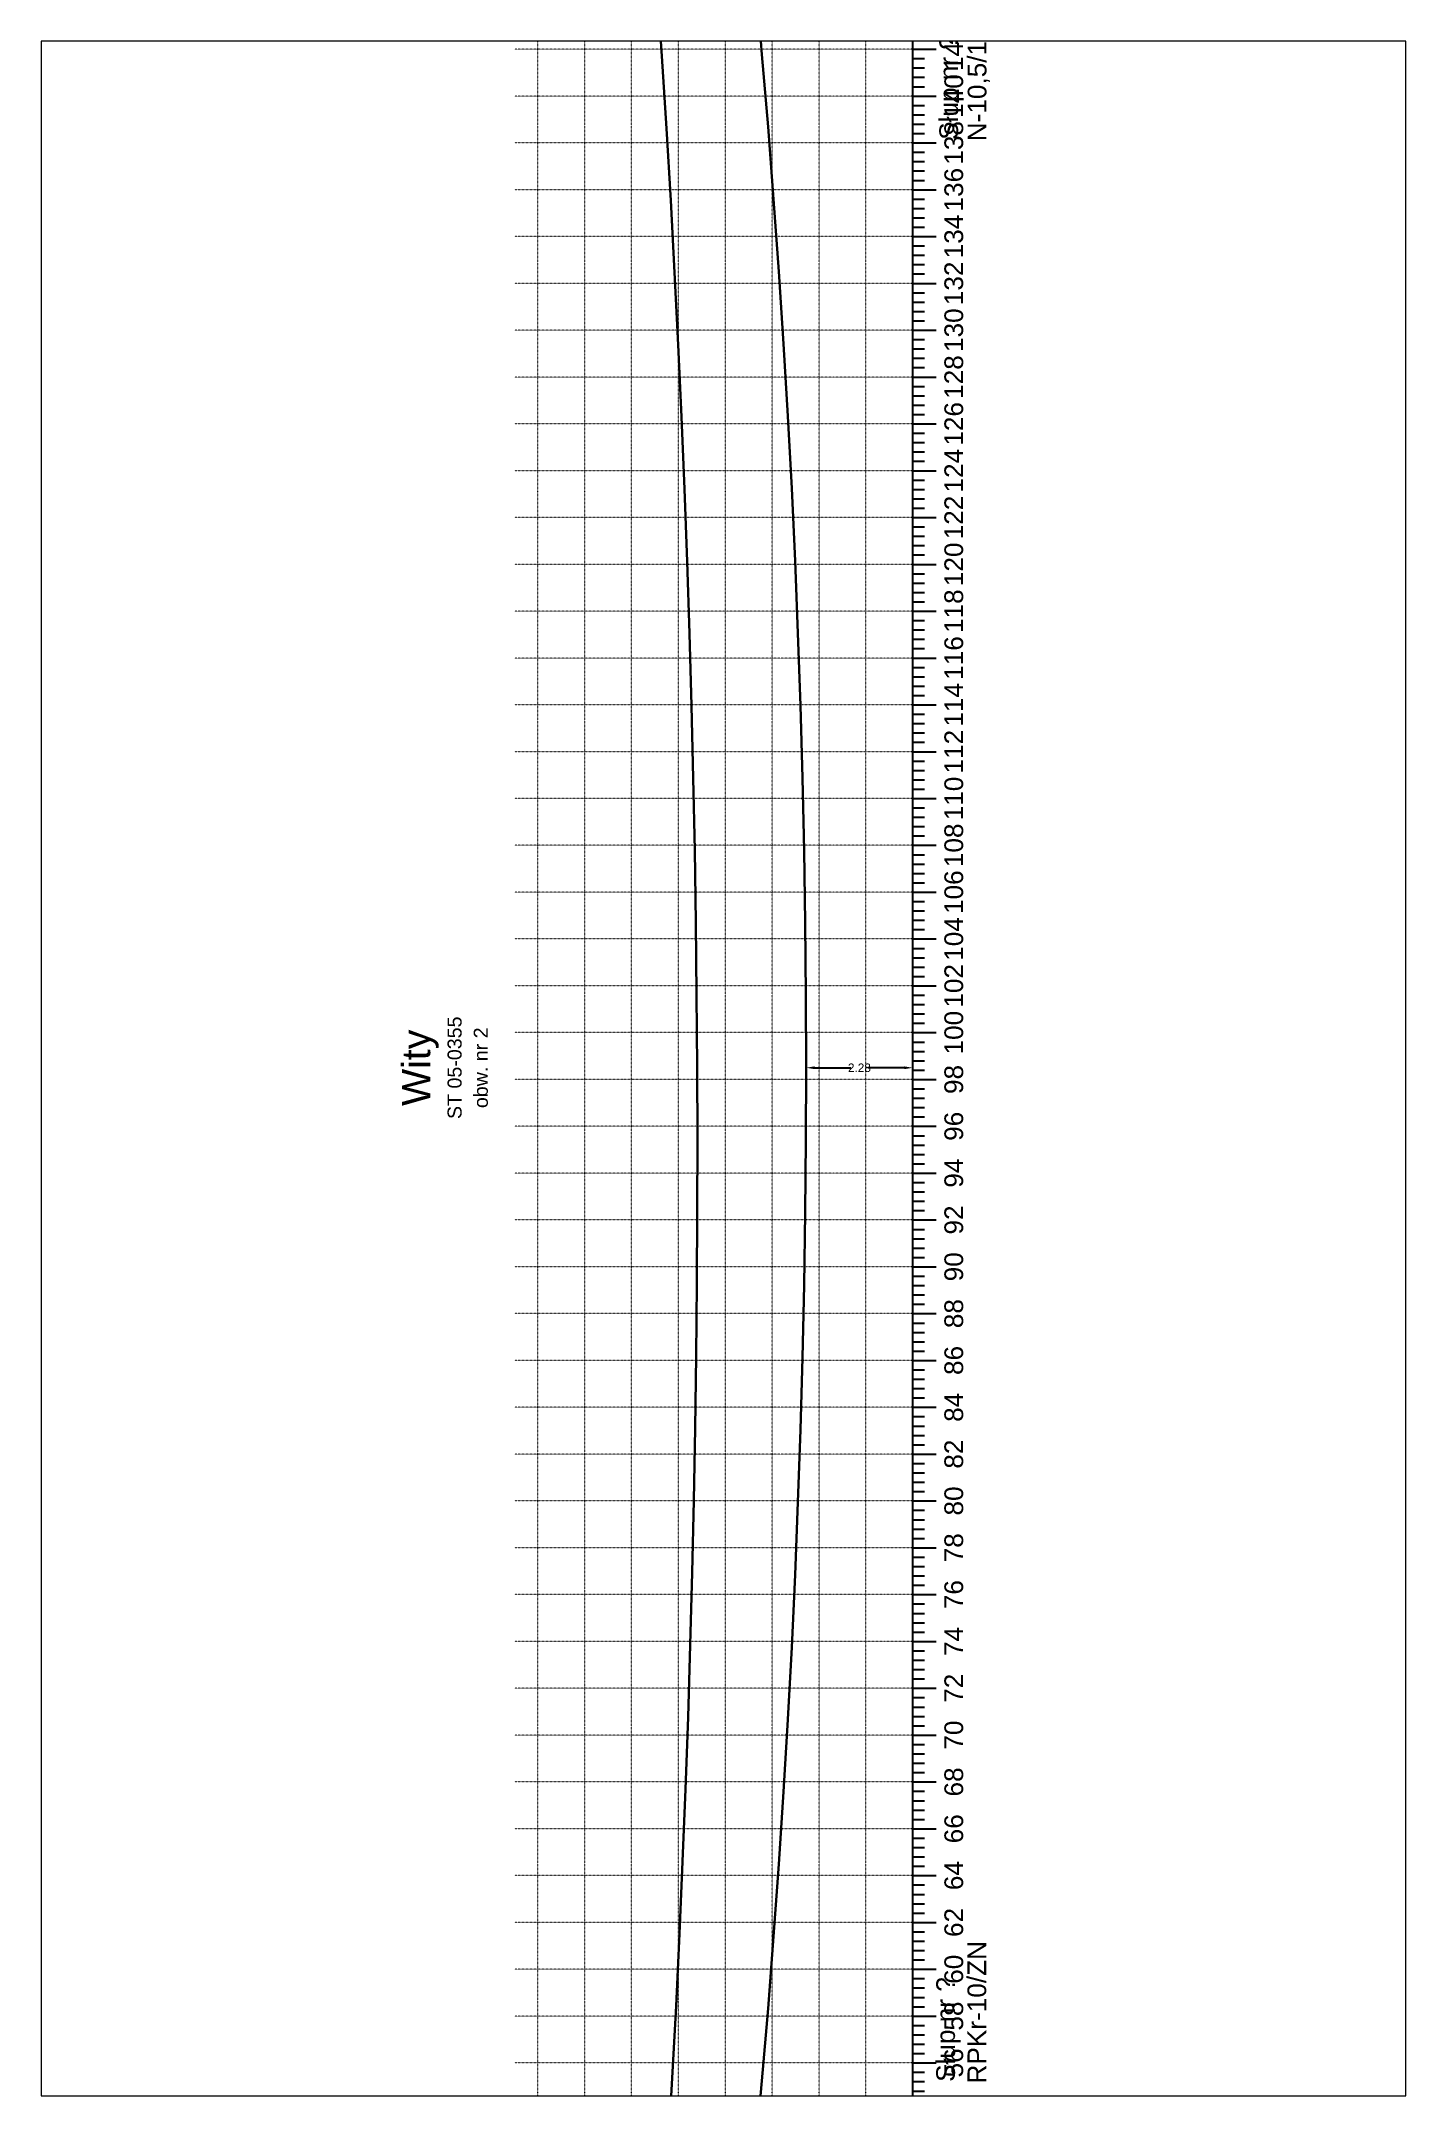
# Paper-space layout '2' of a CAD drawing. Header units: inches, sheet in millimetres. Extents: x 0 to 190, y 1 to 286.
# The model-space entities are those that its viewports show. They can reach past a viewport. Long polylines and large blocks are cut down to what shows.
import ezdxf
from ezdxf.enums import TextEntityAlignment as Align

# ---------------------------------------------------------------- set-up
doc = ezdxf.new("R2010")
doc.units = ezdxf.units.IN
doc.header["$MEASUREMENT"] = 0
doc.linetypes.add('ACAD_ISO07W100', pattern=[3, 0, -3])
doc.layers.add('ramka', color=7, linetype='Continuous', plot=False)
doc.styles.get("Standard").update_dxf_attribs({"font": 'arial.ttf'})
doc.dimstyles.get("Standard").update_dxf_attribs({"dimtxt": 0.25, "dimasz": 0.18, "dimexe": 0.18, "dimexo": 0.0625, "dimgap": -0.09, "dimtad": 0, "dimtih": 1, "dimtoh": 1, "dimzin": 0, "dimdsep": 46, "dimtxsty": 'Standard', "dimcen": 0.09, "dimadec": 0, "dimazin": 0, "dimtfac": 1, "dimtofl": 0, "dimtmove": 0, "dimatfit": 3, "dimfxl": 1, "dimtolj": 1, "dimtzin": 0, "dimarcsym": 0})

# ---------------------------------------------------------------- blocks, each defined once
blk = doc.blocks.new('*D2')
at = {"color": 0, "lineweight": -2}
for p, q in [((-760.974, 1343.956), (-760.974, 1344.081)), ((-758.699, 1343.806), (-758.699, 1344.081)), ((-760.794, 1343.901), (-760.017, 1343.901)), ((-758.879, 1343.901), (-759.657, 1343.901))]:
    blk.add_line(p, q, dxfattribs=at)
at = {"color": 0}
for points in [[(-760.794, 1343.931), (-760.794, 1343.871), (-760.974, 1343.901)], [(-758.879, 1343.931), (-758.879, 1343.871), (-758.699, 1343.901)]]:
    blk.add_solid(points, dxfattribs=at)
at = {"layer": 'Defpoints', "color": 0}
for p in [(-760.974, 1343.893), (-758.699, 1343.901), (-758.699, 1343.743)]:
    blk.add_point(p, dxfattribs=at)
at = {"color": 0, "lineweight": 25, "insert": (-759.837, 1343.901), "char_height": 0.18, "attachment_point": 5}
blk.add_mtext('\\A1;2.28', dxfattribs=at)

msp = doc.modelspace()

# ---------------------------------------------------------------- linework, layer by layer
for p, q in [((-758.699, 1294.651), (-758.699, 1393.151)), ((-758.699, 1365.851), (-758.449, 1365.851)), ((-758.699, 1365.651), (-758.199, 1365.651)), ((-758.699, 1365.451), (-758.449, 1365.451)), ((-758.699, 1365.251), (-758.449, 1365.251)), ((-758.699, 1365.051), (-758.449, 1365.051)), ((-758.699, 1364.851), (-758.449, 1364.851)), ((-758.699, 1364.651), (-758.199, 1364.651)), ((-758.699, 1364.451), (-758.449, 1364.451)), ((-758.699, 1364.251), (-758.449, 1364.251)), ((-758.699, 1364.051), (-758.449, 1364.051)), ((-758.699, 1363.851), (-758.449, 1363.851)), ((-758.699, 1363.651), (-758.199, 1363.651)), ((-758.699, 1363.451), (-758.449, 1363.451)), ((-758.699, 1363.251), (-758.449, 1363.251)), ((-758.699, 1363.051), (-758.449, 1363.051)), ((-758.699, 1362.851), (-758.449, 1362.851)), ((-758.699, 1362.651), (-758.199, 1362.651)), ((-758.699, 1362.451), (-758.449, 1362.451)), ((-758.699, 1362.251), (-758.449, 1362.251)), ((-758.699, 1362.051), (-758.449, 1362.051)), ((-758.699, 1361.851), (-758.449, 1361.851)), ((-758.699, 1361.651), (-758.199, 1361.651)), ((-758.699, 1361.451), (-758.449, 1361.451)), ((-758.699, 1361.251), (-758.449, 1361.251)), ((-758.699, 1361.051), (-758.449, 1361.051)), ((-758.699, 1360.851), (-758.449, 1360.851)), ((-758.699, 1360.651), (-758.199, 1360.651)), ((-758.699, 1360.451), (-758.449, 1360.451)), ((-758.699, 1360.251), (-758.449, 1360.251)), ((-758.699, 1360.051), (-758.449, 1360.051)), ((-758.699, 1359.851), (-758.449, 1359.851)), ((-758.699, 1359.651), (-758.199, 1359.651)), ((-758.699, 1359.451), (-758.449, 1359.451)), ((-758.699, 1359.251), (-758.449, 1359.251)), ((-758.699, 1359.051), (-758.449, 1359.051)), ((-758.699, 1358.851), (-758.449, 1358.851)), ((-758.699, 1358.651), (-758.199, 1358.651)), ((-758.699, 1358.451), (-758.449, 1358.451)), ((-758.699, 1358.251), (-758.449, 1358.251)), ((-758.699, 1358.051), (-758.449, 1358.051)), ((-758.699, 1357.851), (-758.449, 1357.851)), ((-758.699, 1357.651), (-758.199, 1357.651)), ((-758.699, 1357.451), (-758.449, 1357.451)), ((-758.699, 1357.251), (-758.449, 1357.251)), ((-758.699, 1357.051), (-758.449, 1357.051)), ((-758.699, 1356.851), (-758.449, 1356.851)), ((-758.699, 1356.651), (-758.199, 1356.651)), ((-758.699, 1356.451), (-758.449, 1356.451)), ((-758.699, 1356.251), (-758.449, 1356.251)), ((-758.699, 1356.051), (-758.449, 1356.051)), ((-758.699, 1355.851), (-758.449, 1355.851)), ((-758.699, 1355.651), (-758.199, 1355.651)), ((-758.699, 1355.451), (-758.449, 1355.451)), ((-758.699, 1355.251), (-758.449, 1355.251)), ((-758.699, 1355.051), (-758.449, 1355.051)), ((-758.699, 1354.851), (-758.449, 1354.851)), ((-758.699, 1354.651), (-758.199, 1354.651)), ((-758.699, 1354.451), (-758.449, 1354.451)), ((-758.699, 1354.251), (-758.449, 1354.251)), ((-758.699, 1354.051), (-758.449, 1354.051)), ((-758.699, 1353.851), (-758.449, 1353.851)), ((-758.699, 1353.651), (-758.199, 1353.651)), ((-758.699, 1353.451), (-758.449, 1353.451)), ((-758.699, 1353.251), (-758.449, 1353.251)), ((-758.699, 1353.051), (-758.449, 1353.051)), ((-758.699, 1352.851), (-758.449, 1352.851)), ((-758.699, 1352.651), (-758.199, 1352.651)), ((-758.699, 1352.451), (-758.449, 1352.451)), ((-758.699, 1352.251), (-758.449, 1352.251)), ((-758.699, 1352.051), (-758.449, 1352.051)), ((-758.699, 1351.851), (-758.449, 1351.851)), ((-758.699, 1351.651), (-758.199, 1351.651)), ((-758.699, 1351.451), (-758.449, 1351.451)), ((-758.699, 1351.251), (-758.449, 1351.251)), ((-758.699, 1351.051), (-758.449, 1351.051)), ((-758.699, 1350.851), (-758.449, 1350.851)), ((-758.699, 1350.651), (-758.199, 1350.651)), ((-758.699, 1350.451), (-758.449, 1350.451)), ((-758.699, 1350.251), (-758.449, 1350.251)), ((-758.699, 1350.051), (-758.449, 1350.051)), ((-758.699, 1349.851), (-758.449, 1349.851)), ((-758.699, 1349.651), (-758.199, 1349.651)), ((-758.699, 1349.451), (-758.449, 1349.451)), ((-758.699, 1349.251), (-758.449, 1349.251)), ((-758.699, 1349.051), (-758.449, 1349.051)), ((-758.699, 1348.851), (-758.449, 1348.851)), ((-758.699, 1348.651), (-758.199, 1348.651)), ((-758.699, 1348.451), (-758.449, 1348.451)), ((-758.699, 1348.251), (-758.449, 1348.251)), ((-758.699, 1348.051), (-758.449, 1348.051)), ((-758.699, 1347.851), (-758.449, 1347.851)), ((-758.699, 1347.651), (-758.199, 1347.651)), ((-758.699, 1347.451), (-758.449, 1347.451)), ((-758.699, 1347.251), (-758.449, 1347.251)), ((-758.699, 1347.051), (-758.449, 1347.051)), ((-758.699, 1346.851), (-758.449, 1346.851)), ((-758.699, 1346.651), (-758.199, 1346.651)), ((-758.699, 1346.451), (-758.449, 1346.451)), ((-758.699, 1346.251), (-758.449, 1346.251)), ((-758.699, 1346.051), (-758.449, 1346.051)), ((-758.699, 1345.851), (-758.449, 1345.851)), ((-758.699, 1345.651), (-758.199, 1345.651)), ((-758.699, 1345.451), (-758.449, 1345.451)), ((-758.699, 1345.251), (-758.449, 1345.251)), ((-758.699, 1345.051), (-758.449, 1345.051)), ((-758.699, 1344.851), (-758.449, 1344.851)), ((-758.699, 1344.651), (-758.199, 1344.651)), ((-758.699, 1344.451), (-758.449, 1344.451)), ((-758.699, 1344.251), (-758.449, 1344.251)), ((-758.699, 1344.051), (-758.449, 1344.051)), ((-758.699, 1343.851), (-758.449, 1343.851)), ((-758.699, 1343.651), (-758.199, 1343.651)), ((-758.699, 1343.451), (-758.449, 1343.451)), ((-758.699, 1343.251), (-758.449, 1343.251)), ((-758.699, 1343.051), (-758.449, 1343.051)), ((-758.699, 1342.851), (-758.449, 1342.851)), ((-758.699, 1342.651), (-758.199, 1342.651)), ((-758.699, 1342.451), (-758.449, 1342.451)), ((-758.699, 1342.251), (-758.449, 1342.251)), ((-758.699, 1342.051), (-758.449, 1342.051)), ((-758.699, 1341.851), (-758.449, 1341.851)), ((-758.699, 1341.651), (-758.199, 1341.651)), ((-758.699, 1341.451), (-758.449, 1341.451)), ((-758.699, 1341.251), (-758.449, 1341.251)), ((-758.699, 1341.051), (-758.449, 1341.051)), ((-758.699, 1340.851), (-758.449, 1340.851)), ((-758.699, 1340.651), (-758.199, 1340.651)), ((-758.699, 1340.451), (-758.449, 1340.451)), ((-758.699, 1340.251), (-758.449, 1340.251)), ((-758.699, 1340.051), (-758.449, 1340.051)), ((-758.699, 1339.851), (-758.449, 1339.851)), ((-758.699, 1339.651), (-758.199, 1339.651)), ((-758.699, 1339.451), (-758.449, 1339.451)), ((-758.699, 1339.251), (-758.449, 1339.251)), ((-758.699, 1339.051), (-758.449, 1339.051)), ((-758.699, 1338.851), (-758.449, 1338.851)), ((-758.699, 1338.651), (-758.199, 1338.651)), ((-758.699, 1338.451), (-758.449, 1338.451)), ((-758.699, 1338.251), (-758.449, 1338.251)), ((-758.699, 1338.051), (-758.449, 1338.051)), ((-758.699, 1337.851), (-758.449, 1337.851)), ((-758.699, 1337.651), (-758.199, 1337.651)), ((-758.699, 1337.451), (-758.449, 1337.451)), ((-758.699, 1337.251), (-758.449, 1337.251)), ((-758.699, 1337.051), (-758.449, 1337.051)), ((-758.699, 1336.851), (-758.449, 1336.851)), ((-758.699, 1336.651), (-758.199, 1336.651)), ((-758.699, 1336.451), (-758.449, 1336.451)), ((-758.699, 1336.251), (-758.449, 1336.251)), ((-758.699, 1336.051), (-758.449, 1336.051)), ((-758.699, 1335.851), (-758.449, 1335.851)), ((-758.699, 1335.651), (-758.199, 1335.651)), ((-758.699, 1335.451), (-758.449, 1335.451)), ((-758.699, 1335.251), (-758.449, 1335.251)), ((-758.699, 1335.051), (-758.449, 1335.051)), ((-758.699, 1334.851), (-758.449, 1334.851)), ((-758.699, 1334.651), (-758.199, 1334.651)), ((-758.699, 1334.451), (-758.449, 1334.451)), ((-758.699, 1334.251), (-758.449, 1334.251)), ((-758.699, 1334.051), (-758.449, 1334.051)), ((-758.699, 1333.851), (-758.449, 1333.851)), ((-758.699, 1333.651), (-758.199, 1333.651)), ((-758.699, 1333.451), (-758.449, 1333.451)), ((-758.699, 1333.251), (-758.449, 1333.251)), ((-758.699, 1333.051), (-758.449, 1333.051)), ((-758.699, 1332.851), (-758.449, 1332.851)), ((-758.699, 1332.651), (-758.199, 1332.651)), ((-758.699, 1332.451), (-758.449, 1332.451)), ((-758.699, 1332.251), (-758.449, 1332.251)), ((-758.699, 1332.051), (-758.449, 1332.051)), ((-758.699, 1331.851), (-758.449, 1331.851)), ((-758.699, 1331.651), (-758.199, 1331.651)), ((-758.699, 1331.451), (-758.449, 1331.451)), ((-758.699, 1331.251), (-758.449, 1331.251)), ((-758.699, 1331.051), (-758.449, 1331.051)), ((-758.699, 1330.851), (-758.449, 1330.851)), ((-758.699, 1330.651), (-758.199, 1330.651)), ((-758.699, 1330.451), (-758.449, 1330.451)), ((-758.699, 1330.251), (-758.449, 1330.251)), ((-758.699, 1330.051), (-758.449, 1330.051)), ((-758.699, 1329.851), (-758.449, 1329.851)), ((-758.699, 1329.651), (-758.199, 1329.651)), ((-758.699, 1329.451), (-758.449, 1329.451)), ((-758.699, 1329.251), (-758.449, 1329.251)), ((-758.699, 1329.051), (-758.449, 1329.051)), ((-758.699, 1328.851), (-758.449, 1328.851)), ((-758.699, 1328.651), (-758.199, 1328.651)), ((-758.699, 1328.451), (-758.449, 1328.451)), ((-758.699, 1328.251), (-758.449, 1328.251)), ((-758.699, 1328.051), (-758.449, 1328.051)), ((-758.699, 1327.851), (-758.449, 1327.851)), ((-758.699, 1327.651), (-758.199, 1327.651)), ((-758.699, 1327.451), (-758.449, 1327.451)), ((-758.699, 1327.251), (-758.449, 1327.251)), ((-758.699, 1327.051), (-758.449, 1327.051)), ((-758.699, 1326.851), (-758.449, 1326.851)), ((-758.699, 1326.651), (-758.199, 1326.651)), ((-758.699, 1326.451), (-758.449, 1326.451)), ((-758.699, 1326.251), (-758.449, 1326.251)), ((-758.699, 1326.051), (-758.449, 1326.051)), ((-758.699, 1325.851), (-758.449, 1325.851)), ((-758.699, 1325.651), (-758.199, 1325.651)), ((-758.699, 1325.451), (-758.449, 1325.451)), ((-758.699, 1325.251), (-758.449, 1325.251)), ((-758.699, 1325.051), (-758.449, 1325.051)), ((-758.699, 1324.851), (-758.449, 1324.851)), ((-758.699, 1324.651), (-758.199, 1324.651)), ((-758.699, 1324.451), (-758.449, 1324.451)), ((-758.699, 1324.251), (-758.449, 1324.251)), ((-758.699, 1324.051), (-758.449, 1324.051)), ((-758.699, 1323.851), (-758.449, 1323.851)), ((-758.699, 1323.651), (-758.199, 1323.651)), ((-758.699, 1323.451), (-758.449, 1323.451)), ((-758.699, 1323.251), (-758.449, 1323.251)), ((-758.699, 1323.051), (-758.449, 1323.051)), ((-758.699, 1322.851), (-758.449, 1322.851)), ((-758.699, 1322.651), (-758.199, 1322.651)), ((-758.699, 1322.451), (-758.449, 1322.451)), ((-758.699, 1322.251), (-758.449, 1322.251)), ((-758.699, 1322.051), (-758.449, 1322.051)), ((-758.699, 1321.851), (-758.449, 1321.851))]:
    msp.add_line(p, q)
at = {"linetype": 'ACAD_ISO07W100', "lineweight": 15, "ltscale": 0.1}
for p, q in [((-766.699, 1294.651), (-766.699, 1392.651)), ((-765.699, 1294.651), (-765.699, 1392.651)), ((-764.699, 1294.651), (-764.699, 1392.651)), ((-763.699, 1294.651), (-763.699, 1392.651)), ((-762.699, 1294.651), (-762.699, 1392.651)), ((-761.699, 1294.651), (-761.699, 1392.651)), ((-760.699, 1294.651), (-760.699, 1392.651)), ((-759.699, 1294.651), (-759.699, 1392.651)), ((-758.699, 1294.651), (-758.699, 1392.651)), ((-758.699, 1365.651), (-767.199, 1365.651)), ((-758.699, 1364.651), (-767.199, 1364.651)), ((-758.699, 1363.651), (-767.199, 1363.651)), ((-758.699, 1362.651), (-767.199, 1362.651)), ((-758.699, 1361.651), (-767.199, 1361.651)), ((-758.699, 1360.651), (-767.199, 1360.651)), ((-758.699, 1359.651), (-767.199, 1359.651)), ((-758.699, 1358.651), (-767.199, 1358.651)), ((-758.699, 1357.651), (-767.199, 1357.651)), ((-758.699, 1356.651), (-767.199, 1356.651)), ((-758.699, 1355.651), (-767.199, 1355.651)), ((-758.699, 1354.651), (-767.199, 1354.651)), ((-758.699, 1353.651), (-767.199, 1353.651)), ((-758.699, 1352.651), (-767.199, 1352.651)), ((-758.699, 1351.651), (-767.199, 1351.651)), ((-758.699, 1350.651), (-767.199, 1350.651)), ((-758.699, 1349.651), (-767.199, 1349.651)), ((-758.699, 1348.651), (-767.199, 1348.651)), ((-758.699, 1347.651), (-767.199, 1347.651)), ((-758.699, 1346.651), (-767.199, 1346.651)), ((-758.699, 1345.651), (-767.199, 1345.651)), ((-758.699, 1344.651), (-767.199, 1344.651)), ((-758.699, 1343.651), (-767.199, 1343.651)), ((-758.699, 1342.651), (-767.199, 1342.651)), ((-758.699, 1341.651), (-767.199, 1341.651)), ((-758.699, 1340.651), (-767.199, 1340.651)), ((-758.699, 1339.651), (-767.199, 1339.651)), ((-758.699, 1338.651), (-767.199, 1338.651)), ((-758.699, 1337.651), (-767.199, 1337.651)), ((-758.699, 1336.651), (-767.199, 1336.651)), ((-758.699, 1335.651), (-767.199, 1335.651)), ((-758.699, 1334.651), (-767.199, 1334.651)), ((-758.699, 1333.651), (-767.199, 1333.651)), ((-758.699, 1332.651), (-767.199, 1332.651)), ((-758.699, 1331.651), (-767.199, 1331.651)), ((-758.699, 1330.651), (-767.199, 1330.651)), ((-758.699, 1329.651), (-767.199, 1329.651)), ((-758.699, 1328.651), (-767.199, 1328.651)), ((-758.699, 1327.651), (-767.199, 1327.651)), ((-758.699, 1326.651), (-767.199, 1326.651)), ((-758.699, 1325.651), (-767.199, 1325.651)), ((-758.699, 1324.651), (-767.199, 1324.651)), ((-758.699, 1323.651), (-767.199, 1323.651)), ((-758.699, 1322.651), (-767.199, 1322.651))]:
    msp.add_line(p, q, dxfattribs=at)
at = {"lineweight": 30}
msp.add_arc((-1127.112, 1342.071), 363.816, 352.51069, 8.07099, dxfattribs=at)
at = {"color": 3, "lineweight": 30}
msp.add_arc((-1009.687, 1343.901), 248.712, 348.57881, 11.42119, dxfattribs=at)
at = {"layer": 'ramka'}
msp.add_line((-758.699, 1294.651), (-758.699, 1343.901), dxfattribs=at)

# ---------------------------------------------------------------- texts
for s, p in [('N-10,5/10/E', (-757.125, 1363.685)), ('Słup nr ?', (-757.73, 1363.716)), ('RPKr-10/ZN', (-757.13, 1322.212)), ('Słup nr ?', (-757.797, 1322.246))]:
    msp.add_text(s, height=0.4, rotation=90).set_placement(p)
for s, height, p in [('142', 0.4, (-757.623, 1365.651)), ('140', 0.4, (-757.623, 1364.651)), ('138', 0.4, (-757.623, 1363.651)), ('136', 0.4, (-757.623, 1362.651)), ('134', 0.4, (-757.623, 1361.651)), ('132', 0.4, (-757.623, 1360.651)), ('130', 0.4, (-757.623, 1359.651)), ('128', 0.4, (-757.623, 1358.651)), ('126', 0.4, (-757.623, 1357.651)), ('124', 0.4, (-757.623, 1356.651)), ('122', 0.4, (-757.623, 1355.651)), ('120', 0.4, (-757.623, 1354.651)), ('118', 0.4, (-757.623, 1353.651)), ('116', 0.4, (-757.623, 1352.651)), ('114', 0.4, (-757.623, 1351.651)), ('112', 0.4, (-757.623, 1350.651)), ('110', 0.4, (-757.623, 1349.651)), ('108', 0.4, (-757.623, 1348.651)), ('106', 0.4, (-757.623, 1347.651)), ('104', 0.4, (-757.623, 1346.651)), ('102', 0.4, (-757.623, 1345.651)), ('ST 05-0355', 0.3, (-768.329, 1343.901)), ('100', 0.4, (-757.623, 1344.651)), ('Wity', 0.6, (-768.999, 1343.901)), ('obw. nr 2', 0.3, (-767.769, 1343.901)), ('98', 0.4, (-757.623, 1343.651)), ('96', 0.4, (-757.623, 1342.651)), ('94', 0.4, (-757.623, 1341.651)), ('92', 0.4, (-757.623, 1340.651)), ('90', 0.4, (-757.623, 1339.651)), ('88', 0.4, (-757.623, 1338.651)), ('86', 0.4, (-757.623, 1337.651)), ('84', 0.4, (-757.623, 1336.651)), ('82', 0.4, (-757.623, 1335.651)), ('80', 0.4, (-757.623, 1334.651)), ('78', 0.4, (-757.623, 1333.651)), ('76', 0.4, (-757.623, 1332.651)), ('74', 0.4, (-757.623, 1331.651)), ('72', 0.4, (-757.623, 1330.651)), ('70', 0.4, (-757.623, 1329.651)), ('68', 0.4, (-757.623, 1328.651)), ('66', 0.4, (-757.623, 1327.651)), ('64', 0.4, (-757.623, 1326.651)), ('62', 0.4, (-757.623, 1325.651)), ('60', 0.4, (-757.623, 1324.651)), ('58', 0.4, (-757.623, 1323.651)), ('56', 0.4, (-757.623, 1322.651)), ('54', 0.4, (-757.623, 1321.651))]:
    msp.add_text(s, height=height, rotation=90).set_placement(p, align=Align.CENTER)

# ---------------------------------------------------------------- dimensions: what is measured, and where the dimension line sits
at = {"lineweight": 25}
dim = msp.add_linear_dim(base=(-758.699, 1343.901), p1=(-760.974, 1343.893), p2=(-758.699, 1343.743), angle=180, text='2.28', dimstyle='Standard', dxfattribs=at)
dim.commit()
dim.dimension.update_dxf_attribs({"geometry": '*D2', "text_midpoint": (-759.837, 1343.901)})

psp = doc.layouts.new('2')

# ---------------------------------------------------------------- viewports
at = {"layer": '0', "lineweight": 25}
psp.add_viewport(center=(94.89, 143.79), size=(189.37, 285.203), view_center_point=(-762.739, 1343.886), view_height=43.8774, dxfattribs=at)

doc.saveas('drawing.dxf')
